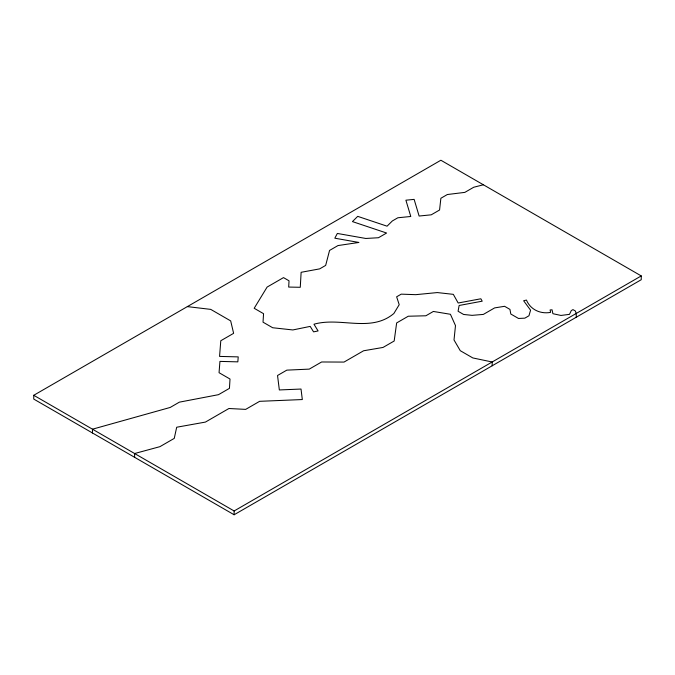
<?xml version="1.0" encoding="UTF-8"?>
<svg xmlns="http://www.w3.org/2000/svg" width="675" height="675" viewBox="0 0 675 675"><rect width="100%" height="100%" fill="white"/><g stroke="black" fill="none" stroke-linecap="round" stroke-linejoin="round"><path stroke-width="1.01" d="M33.75 395.288L440.876 160.237L641.25 275.923L641.25 279.712L234.124 514.763L33.75 399.077L33.75 395.288L234.124 510.975L641.25 275.923M483.384 184.781L473.732 187.245L464.83 192.383L447.339 194.527L440.876 198.256L439.568 210.009L431.232 214.827L419.116 216.034L414.129 199.378L405.903 200.197L410.78 216.481L397.853 217.772L392.327 220.961L387.07 226.184L357.708 216.354L352.443 221.594L386.598 233.027L378.447 237.735L365.791 238.469L337.348 233.449L334.825 238.199L358.898 242.452L337.989 245.565L329.56 250.433L325.662 265.41L319.672 268.869L301.126 272.303L300.274 287.288L288.681 287.069L289.035 280.8L283.508 277.611L267.114 287.069L254.188 308.281L263.554 313.689L263.022 322.177L272.675 327.746L292.849 329.948L310.205 326.396L313.571 331.872L318.094 330.944L313.968 324.219C340.428 316.668 370.761 332.969 393.871 313.495L399.203 304.687L396.638 296.798L401.228 294.148L415.766 294.671L437.324 292.57L453.322 294.351L458.165 303.007L480.862 298.78L482.203 301.185L459.135 305.48L458.072 311.268L463.598 314.457L472.07 315.352L483.351 314.415L494.632 307.901L504.588 306.298L509.946 309.395L510.815 314.027L518.501 318.465L524.838 318.153L528.955 315.773L530.567 310.188L523.64 300.755L526.449 300.063C530.474 309.766 540.599 314.263 550.614 312.373L550.091 309.952L552.066 309.808L552.901 313.698L560.959 315.444L569.489 314.356L571.286 310.593L572.974 309.614L575.336 310.981L576.248 313.453L576.248 317.242M187.346 306.61L210.735 309.386L230.681 320.903L233.626 333.332L220.784 340.74L219.561 356.408L238.224 356.889L237.836 361.859L219.94 361.395L219.054 372.701L230.015 379.029L229.441 388.353L218.481 394.681L179.364 402.157L170.21 407.447L92.483 429.199L92.483 432.987M492.176 365.782L492.176 361.994L472.829 357.944L460.274 350.696L454.013 339.964L455.49 325.612L450.419 314.28L433.358 311.453L425.866 315.782L408.257 316.229L396.647 322.937L394.175 341.01L383.029 347.439L363.597 350.772L344.014 362.078L321.629 361.977L309.268 369.115L286.816 370.136L277.535 375.494L279.34 389.948L301.016 389.045L302.324 399.549L259.639 401.321L245.683 409.379L228.926 408.51L205.411 422.086L176.69 427.233L174.251 438.387L159.916 446.664L134.62 453.524L134.62 457.312M234.124 510.975L234.124 514.763"/></g></svg>
